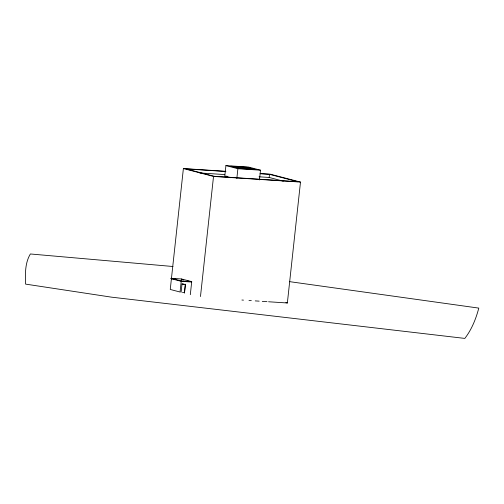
<?xml version="1.0" encoding="UTF-8"?>
<svg xmlns="http://www.w3.org/2000/svg" width="504" height="504" viewBox="0 0 504 504"><rect width="100%" height="100%" fill="white"/><g stroke="black" fill="none" stroke-linecap="round" stroke-linejoin="round"><path stroke-width="0.76" d="M187.286 280.873L191.684 282.026L181.308 281.352L171.058 278.668L171.095 278.284L181.472 278.958L191.728 281.635L190.304 294.701M225.697 171.303L183.387 168.556L170.251 289.46L180.054 292.018L181.27 280.835M181.472 278.958L181.427 279.342L183.626 279.922M181.308 281.352L181.352 280.961L171.095 278.284M181.094 292.295L182.001 283.947L184.073 284.08M184.388 293.152L185.296 284.804L182.001 283.947M185.459 284.168L184.552 292.515L182.473 292.383M200.472 296.554L213.526 176.431L183.387 168.556M259.447 179.959L260.511 170.182L248.535 167.057L225.918 165.589L224.771 176.117L230.763 177.679M236.83 178.492L237.894 168.714L225.918 165.589M252.655 169.564L246.941 168.071L247.023 167.29L230.826 166.238L239.406 168.481L255.597 169.533L247.023 167.29M283.273 181.144L269.168 177.458L269.508 174.34L260.159 173.735M268.556 301.764L287.362 302.98L300.497 182.076L270.358 174.208L260.171 173.546M233.831 167.221L246.941 168.071M237.894 168.714L260.511 170.182M225.887 171.505L186.159 168.928L214.376 176.293L297.725 181.711L269.508 174.34M199.842 172.954L224.765 174.573M259.037 176.803L269.168 177.458M225.553 176.167L227.115 176.268M213.526 176.431L300.497 182.076M171.058 278.668L175.499 278.958M181.352 280.961L191.728 281.635M241.92 300.031L243.482 300.132M248.97 300.491L251.32 300.642M255.238 300.894L259.157 301.153M262.288 301.354L266.988 301.657M173.011 266.509L30.372 253.972C24.866 263.145 25.269 273.911 25.54 284.105L111.447 297.152L464.827 338.411C471.681 329.547 475.946 318.9 478.8 308.108L289.529 281.642M285.856 302.589L287.362 302.98"/></g></svg>
